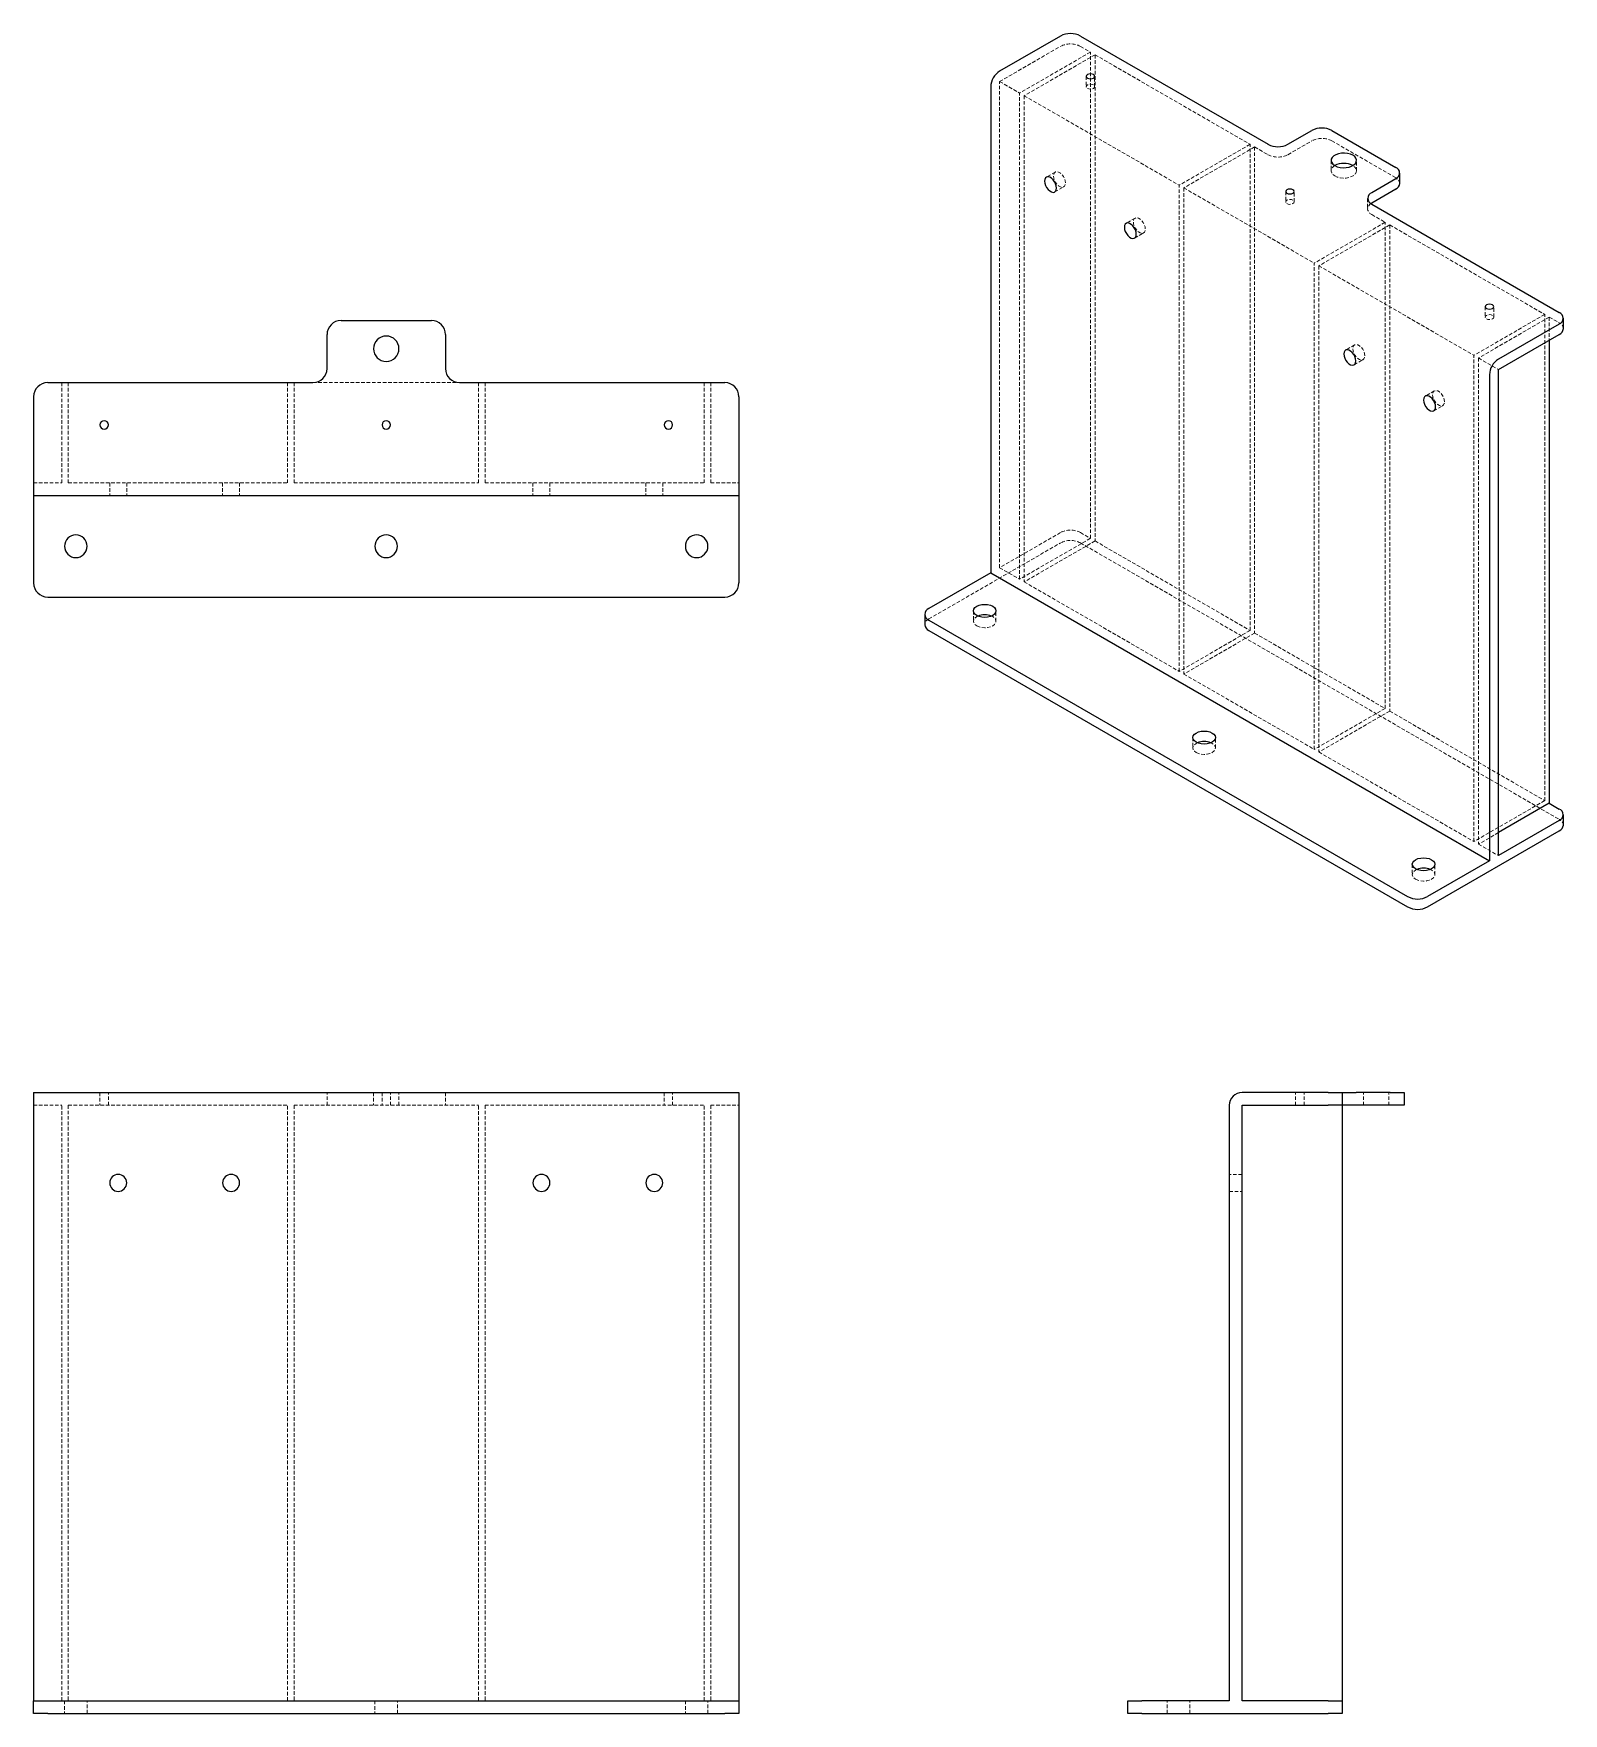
# Model space of a CAD drawing. Header units: millimetres. Extents: x 141 to 683, y -6 to 590.
import ezdxf

# ---------------------------------------------------------------- set-up
doc = ezdxf.new("R2010")
doc.units = ezdxf.units.MM
doc.linetypes.add('HIDDEN', pattern=[1.905, 1.27, -0.635])

msp = doc.modelspace()

# ---------------------------------------------------------------- linework, layer by layer
at = {"color": 7, "linetype": 'Continuous', "lineweight": 25}
for p, q in [((504.55, 588.71), (482.98, 576.26)), ((511.62, 588.71), (578.09, 550.33)), ((479.8, 570.74), (479.8, 398.45)), ((585.16, 550.33), (593.64, 555.23)), ((600.71, 555.23), (623.34, 542.17)), ((623.34, 538.09), (614.86, 533.19)), ((624.81, 536.45), (624.81, 540.13)), ((623.34, 534.41), (614.86, 529.52)), ((614.86, 529.52), (614.54, 529.31)), ((614.86, 529.11), (681.32, 490.74)), ((682.79, 485.02), (682.79, 488.7)), ((244.58, 470.88), (244.58, 482.88)), ((249.58, 487.88), (281.58, 487.88)), ((286.58, 482.88), (286.58, 470.88)), ((681.32, 486.65), (659.76, 474.2)), ((659.76, 470.53), (681.32, 482.98)), ((677.79, 480.94), (677.79, 316.81)), ((659.76, 298.24), (659.76, 470.53)), ((145.58, 465.88), (239.58, 465.88)), ((291.58, 465.88), (385.58, 465.88)), ((656.58, 468.69), (656.58, 296.4)), ((140.58, 460.88), (140.58, 430.38)), ((390.58, 460.88), (390.58, 430.38)), ((140.58, 430.38), (140.58, 425.88)), ((390.58, 430.38), (390.58, 425.88)), ((140.58, 425.88), (390.58, 425.88)), ((140.58, 425.88), (140.58, 394.88)), ((390.58, 425.88), (390.58, 394.88)), ((479.8, 398.45), (457.88, 385.8)), ((479.8, 398.45), (656.58, 296.4)), ((145.58, 389.88), (385.58, 389.88)), ((456.41, 383.76), (456.41, 380.08)), ((457.88, 381.72), (627.58, 283.75)), ((457.88, 378.04), (627.58, 280.07)), ((677.79, 316.81), (659.76, 306.4)), ((677.79, 316.81), (681.32, 314.77)), ((681.32, 310.69), (659.76, 298.24)), ((682.79, 309.06), (682.79, 312.73)), ((634.66, 280.07), (681.32, 307.02)), ((656.58, 296.4), (634.66, 283.75)), ((140.58, 214.27), (390.58, 214.27)), ((140.58, 214.27), (140.58, 209.77)), ((140.58, 209.77), (140.58, -1.23)), ((390.58, 214.27), (390.58, 209.77)), ((390.58, 209.77), (390.58, -1.23)), ((564.38, 209.77), (564.38, -1.23)), ((599.38, 214.27), (568.88, 214.27)), ((568.88, -1.23), (568.88, 209.77)), ((568.88, 209.77), (599.38, 209.77)), ((599.38, 214.27), (604.38, 214.27)), ((604.38, 209.77), (599.38, 209.77)), ((604.38, 214.27), (604.38, 209.77)), ((604.38, 214.27), (609.38, 214.27)), ((604.38, 209.77), (604.38, -1.23)), ((609.38, 209.77), (604.38, 209.77)), ((621.38, 214.27), (609.38, 214.27)), ((621.38, 209.77), (609.38, 209.77)), ((621.38, 214.27), (626.38, 214.27)), ((626.38, 209.77), (621.38, 209.77)), ((626.38, 214.27), (626.38, 209.77)), ((140.58, -5.73), (140.58, -1.23)), ((140.58, -1.23), (145.58, -1.23)), ((145.58, -5.73), (140.58, -5.73)), ((145.58, -1.23), (385.58, -1.23)), ((145.58, -5.73), (385.58, -5.73)), ((385.58, -1.23), (390.58, -1.23)), ((390.58, -5.73), (385.58, -5.73)), ((390.58, -1.23), (390.58, -5.73)), ((528.38, -5.73), (528.38, -1.23)), ((528.38, -1.23), (533.38, -1.23)), ((533.38, -5.73), (528.38, -5.73)), ((564.38, -1.23), (533.38, -1.23)), ((533.38, -5.73), (599.38, -5.73)), ((599.38, -1.23), (568.88, -1.23)), ((599.38, -1.23), (604.38, -1.23)), ((604.38, -5.73), (599.38, -5.73)), ((604.38, -1.23), (604.38, -5.73))]:
    msp.add_line(p, q, dxfattribs=at)
at = {"color": 7, "linetype": 'HIDDEN', "lineweight": 18}
for p, q in [((482.98, 572.58), (504.55, 585.03)), ((511.62, 585.03), (515.15, 582.99)), ((515.15, 582.99), (490.05, 568.5)), ((516.78, 582.05), (491.68, 567.56)), ((515.15, 410.7), (515.15, 582.99)), ((516.78, 582.05), (571.72, 550.33)), ((516.78, 582.05), (516.78, 409.76)), ((482.98, 572.58), (490.05, 568.5)), ((482.98, 400.29), (482.98, 572.58)), ((513.65, 574.42), (513.65, 570.74)), ((516.65, 570.74), (516.65, 574.42)), ((490.05, 396.21), (490.05, 568.5)), ((491.68, 567.56), (546.62, 535.84)), ((491.68, 567.56), (491.68, 395.27)), ((571.72, 550.33), (546.62, 535.84)), ((573.35, 549.39), (548.25, 534.9)), ((571.72, 378.04), (571.72, 550.33)), ((573.35, 549.39), (578.09, 546.66)), ((573.35, 549.39), (573.35, 377.1)), ((585.16, 546.66), (593.64, 551.56)), ((600.71, 551.56), (623.34, 538.5)), ((600.46, 544.62), (600.46, 540.95)), ((609.46, 540.95), (609.46, 544.62)), ((502.69, 540.48), (499.51, 538.64)), ((546.62, 363.55), (546.62, 535.84)), ((502.51, 533.44), (505.69, 535.28)), ((548.25, 534.9), (594.49, 508.21)), ((548.25, 534.9), (548.25, 362.61)), ((584.37, 533.6), (584.37, 529.92)), ((587.37, 529.92), (587.37, 533.6)), ((613.39, 531.15), (613.39, 527.47)), ((530.98, 524.15), (527.8, 522.31)), ((614.86, 525.43), (619.59, 522.7)), ((530.8, 517.12), (533.98, 518.95)), ((619.59, 522.7), (594.49, 508.21)), ((621.22, 521.76), (596.12, 507.27)), ((619.59, 350.41), (619.59, 522.7)), ((621.22, 521.76), (676.16, 490.04)), ((621.22, 521.76), (621.22, 349.47)), ((594.49, 335.92), (594.49, 508.21)), ((596.12, 507.27), (651.06, 475.55)), ((596.12, 507.27), (596.12, 334.98)), ((676.16, 490.04), (651.06, 475.55)), ((677.79, 489.1), (652.69, 474.61)), ((655.08, 492.78), (655.08, 489.1)), ((658.08, 489.1), (658.08, 492.78)), ((676.16, 317.75), (676.16, 490.04)), ((677.79, 489.1), (677.79, 480.94)), ((677.79, 489.1), (681.32, 487.06)), ((608.76, 479.25), (605.58, 477.41)), ((608.58, 472.21), (611.76, 474.05)), ((651.06, 303.26), (651.06, 475.55)), ((652.69, 474.61), (659.76, 470.53)), ((652.69, 474.61), (652.69, 302.32)), ((150.58, 465.88), (150.58, 430.38)), ((152.88, 465.88), (152.88, 430.38)), ((230.58, 465.88), (230.58, 430.38)), ((232.88, 465.88), (232.88, 430.38)), ((239.58, 465.88), (291.58, 465.88)), ((298.28, 465.88), (298.28, 430.38)), ((300.58, 465.88), (300.58, 430.38)), ((378.28, 465.88), (378.28, 430.38)), ((380.58, 465.88), (380.58, 430.38)), ((637.04, 462.92), (633.86, 461.08)), ((636.86, 455.89), (640.04, 457.72)), ((140.58, 430.38), (150.58, 430.38)), ((152.88, 430.38), (230.58, 430.38)), ((167.58, 430.38), (167.58, 425.88)), ((173.58, 430.38), (173.58, 425.88)), ((207.58, 430.38), (207.58, 425.88)), ((213.58, 430.38), (213.58, 425.88)), ((232.88, 430.38), (298.28, 430.38)), ((300.58, 430.38), (378.28, 430.38)), ((317.58, 430.38), (317.58, 425.88)), ((323.58, 430.38), (323.58, 425.88)), ((357.58, 430.38), (357.58, 425.88)), ((363.58, 430.38), (363.58, 425.88)), ((380.58, 430.38), (390.58, 430.38)), ((504.55, 412.74), (482.98, 400.29)), ((511.62, 412.74), (515.15, 410.7)), ((457.88, 382.13), (504.55, 409.07)), ((515.15, 410.7), (490.05, 396.21)), ((516.78, 409.76), (491.68, 395.27)), ((511.62, 409.07), (681.32, 311.1)), ((516.78, 409.76), (571.72, 378.04)), ((482.98, 400.29), (490.05, 396.21)), ((491.68, 395.27), (546.62, 363.55)), ((473.68, 384.98), (473.68, 381.31)), ((480.51, 382.94), (480.1, 383.15)), ((481.68, 381.31), (481.68, 384.98)), ((571.72, 378.04), (546.62, 363.55)), ((573.35, 377.1), (548.25, 362.61)), ((573.35, 377.1), (619.59, 350.41)), ((548.25, 362.61), (594.49, 335.92)), ((619.59, 350.41), (594.49, 335.92)), ((621.22, 349.47), (596.12, 334.98)), ((621.22, 349.47), (676.16, 317.75)), ((551.46, 340.08), (551.46, 336.41)), ((559.46, 336.41), (559.46, 340.08)), ((558.29, 338.04), (557.88, 338.24)), ((596.12, 334.98), (651.06, 303.26)), ((676.16, 317.75), (651.06, 303.26)), ((659.76, 306.4), (652.69, 302.32)), ((652.69, 302.32), (659.76, 298.24)), ((629.24, 295.18), (629.24, 291.5)), ((636.07, 293.14), (635.66, 293.34)), ((637.24, 291.5), (637.24, 295.18)), ((140.58, 209.77), (150.58, 209.77)), ((150.58, -1.23), (150.58, 209.77)), ((152.88, 209.77), (230.58, 209.77)), ((152.88, 209.77), (152.88, -1.23)), ((164.08, 214.27), (164.08, 209.77)), ((167.08, 209.77), (167.08, 214.27)), ((230.58, -1.23), (230.58, 209.77)), ((232.88, 209.77), (298.28, 209.77)), ((232.88, 209.77), (232.88, -1.23)), ((244.58, 209.77), (244.58, 214.27)), ((261.08, 214.27), (261.08, 209.77)), ((264.08, 214.27), (264.08, 209.77)), ((267.08, 209.77), (267.08, 214.27)), ((270.08, 209.77), (270.08, 214.27)), ((286.58, 214.27), (286.58, 209.77)), ((298.28, -1.23), (298.28, 209.77)), ((300.58, 209.77), (378.28, 209.77)), ((300.58, 209.77), (300.58, -1.23)), ((364.08, 214.27), (364.08, 209.77)), ((367.08, 209.77), (367.08, 214.27)), ((378.28, -1.23), (378.28, 209.77)), ((380.58, 209.77), (390.58, 209.77)), ((380.58, 209.77), (380.58, -1.23)), ((587.88, 209.77), (587.88, 214.27)), ((590.88, 209.77), (590.88, 214.27)), ((611.88, 209.77), (611.88, 214.27)), ((620.88, 209.77), (620.88, 214.27)), ((568.88, 185.27), (564.38, 185.27)), ((564.38, 179.27), (568.88, 179.27)), ((151.58, -1.23), (151.58, -5.73)), ((159.58, -5.73), (159.58, -1.23)), ((261.58, -1.23), (261.58, -5.73)), ((269.58, -5.73), (269.58, -1.23)), ((371.58, -1.23), (371.58, -5.73)), ((379.58, -5.73), (379.58, -1.23)), ((542.38, -5.73), (542.38, -1.23)), ((550.38, -5.73), (550.38, -1.23))]:
    msp.add_line(p, q, dxfattribs=at)
at = {"color": 7, "linetype": 'Continuous', "lineweight": 25, "flags": 128}
for points in [[(516.22, 575.03), (515.73, 575.22), (515.15, 575.28), (514.58, 575.22), (514.09, 575.03), (513.77, 574.75), (513.65, 574.42), (513.77, 574.09), (514.09, 573.81)], [(514.09, 573.81), (514.58, 573.62), (515.15, 573.55), (515.73, 573.62), (516.22, 573.81), (516.54, 574.09), (516.65, 574.42), (516.54, 574.75), (516.22, 575.03)], [(608.14, 546.46), (607.29, 546.84), (606.3, 547.1), (605.23, 547.21), (604.15, 547.17), (603.11, 546.99), (602.18, 546.66), (601.41, 546.22), (600.85, 545.69), (600.53, 545.09), (600.47, 544.46), (600.66, 543.85), (601.11, 543.28), (601.78, 542.78)], [(601.78, 542.78), (602.63, 542.4), (603.62, 542.14), (604.69, 542.03), (605.77, 542.06), (606.8, 542.25), (607.73, 542.57), (608.5, 543.02), (609.06, 543.55), (609.38, 544.15), (609.45, 544.78), (609.25, 545.39), (608.81, 545.96), (608.14, 546.46)], [(503.13, 534.82), (503.05, 535.56), (502.8, 536.34), (502.4, 537.09), (501.89, 537.76), (501.31, 538.29), (500.71, 538.64), (500.13, 538.78), (499.62, 538.7), (499.23, 538.4), (498.98, 537.91), (498.89, 537.27)], [(498.89, 537.27), (498.98, 536.53), (499.23, 535.75), (499.62, 534.99), (500.13, 534.32), (500.71, 533.79), (501.31, 533.44), (501.89, 533.31), (502.4, 533.39), (502.8, 533.69), (503.05, 534.18), (503.13, 534.82)], [(586.93, 534.21), (586.44, 534.4), (585.87, 534.46), (585.29, 534.4), (584.8, 534.21), (584.48, 533.93), (584.37, 533.6), (584.48, 533.27), (584.8, 532.99)], [(584.8, 532.99), (585.29, 532.8), (585.87, 532.73), (586.44, 532.8), (586.93, 532.99), (587.25, 533.27), (587.37, 533.6), (587.25, 533.93), (586.93, 534.21)], [(531.42, 518.49), (531.33, 519.23), (531.08, 520.01), (530.69, 520.76), (530.18, 521.43), (529.6, 521.97), (528.99, 522.31), (528.42, 522.45), (527.91, 522.37), (527.51, 522.07), (527.26, 521.58), (527.18, 520.94)], [(527.18, 520.94), (527.26, 520.2), (527.51, 519.42), (527.91, 518.67), (528.42, 518), (528.99, 517.46), (529.6, 517.12), (530.18, 516.98), (530.69, 517.06), (531.08, 517.36), (531.33, 517.85), (531.42, 518.49)], [(657.64, 493.39), (657.15, 493.58), (656.58, 493.64), (656, 493.58), (655.52, 493.39), (655.19, 493.11), (655.08, 492.78), (655.19, 492.45), (655.52, 492.17)], [(655.52, 492.17), (656, 491.98), (656.58, 491.91), (657.15, 491.98), (657.64, 492.17), (657.96, 492.45), (658.08, 492.78), (657.96, 493.11), (657.64, 493.39)], [(609.2, 473.59), (609.11, 474.33), (608.86, 475.11), (608.47, 475.86), (607.96, 476.53), (607.38, 477.06), (606.78, 477.41), (606.2, 477.55), (605.69, 477.47), (605.29, 477.17), (605.04, 476.68), (604.96, 476.04)], [(604.96, 476.04), (605.04, 475.3), (605.29, 474.52), (605.69, 473.76), (606.2, 473.09), (606.78, 472.56), (607.38, 472.21), (607.96, 472.08), (608.47, 472.16), (608.86, 472.46), (609.11, 472.95), (609.2, 473.59)], [(637.48, 457.26), (637.4, 458), (637.15, 458.78), (636.75, 459.53), (636.24, 460.2), (635.66, 460.73), (635.06, 461.08), (634.48, 461.22), (633.97, 461.14), (633.58, 460.84), (633.33, 460.35), (633.24, 459.71)], [(633.24, 459.71), (633.33, 458.97), (633.58, 458.19), (633.97, 457.43), (634.48, 456.76), (635.06, 456.23), (635.66, 455.89), (636.24, 455.75), (636.75, 455.83), (637.15, 456.13), (637.4, 456.62), (637.48, 457.26)], [(474.85, 383.35), (474.21, 383.83), (473.81, 384.39), (473.68, 384.98), (473.81, 385.58), (474.21, 386.14), (474.85, 386.62), (475.68, 386.98), (476.64, 387.21), (477.68, 387.29), (478.71, 387.21), (479.68, 386.98), (480.51, 386.62)], [(480.51, 386.62), (481.14, 386.14), (481.54, 385.58), (481.68, 384.98), (481.54, 384.39), (481.14, 383.83), (480.51, 383.35), (479.68, 382.98), (478.71, 382.75), (477.68, 382.67), (476.64, 382.75), (475.68, 382.98), (474.85, 383.35)], [(552.63, 338.45), (552, 338.93), (551.6, 339.48), (551.46, 340.08), (551.6, 340.68), (552, 341.24), (552.63, 341.71), (553.46, 342.08), (554.42, 342.31), (555.46, 342.39), (556.49, 342.31), (557.46, 342.08), (558.29, 341.71)], [(558.29, 341.71), (558.92, 341.24), (559.32, 340.68), (559.46, 340.08), (559.32, 339.48), (558.92, 338.93), (558.29, 338.45), (557.46, 338.08), (556.49, 337.85), (555.46, 337.77), (554.42, 337.85), (553.46, 338.08), (552.63, 338.45)], [(630.41, 293.55), (629.78, 294.02), (629.38, 294.58), (629.24, 295.18), (629.38, 295.78), (629.78, 296.33), (630.41, 296.81), (631.24, 297.18), (632.21, 297.41), (633.24, 297.49), (634.28, 297.41), (635.24, 297.18), (636.07, 296.81)], [(636.07, 296.81), (636.71, 296.33), (637.11, 295.78), (637.24, 295.18), (637.11, 294.58), (636.71, 294.02), (636.07, 293.55), (635.24, 293.18), (634.28, 292.95), (633.24, 292.87), (632.21, 292.95), (631.24, 293.18), (630.41, 293.55)]]:
    msp.add_lwpolyline(points, dxfattribs=at)
at = {"color": 7, "linetype": 'HIDDEN', "lineweight": 18, "flags": 128}
for points in [[(516.22, 571.36), (515.73, 571.54), (515.15, 571.61), (514.58, 571.54), (514.09, 571.36), (513.77, 571.08), (513.65, 570.74), (513.77, 570.41), (514.09, 570.13)], [(514.09, 570.13), (514.58, 569.94), (515.15, 569.88), (515.73, 569.94), (516.22, 570.13), (516.54, 570.41), (516.65, 570.74), (516.54, 571.08), (516.22, 571.36)], [(601.78, 542.78), (601.41, 542.55), (600.85, 542.01), (600.53, 541.41), (600.47, 540.79), (600.66, 540.17), (601.11, 539.6), (601.78, 539.11)], [(601.78, 539.11), (602.63, 538.72), (603.62, 538.46), (604.69, 538.35), (605.77, 538.39), (606.8, 538.58), (607.73, 538.9), (608.5, 539.34), (609.06, 539.88), (609.38, 540.48), (609.45, 541.1), (609.25, 541.72), (608.81, 542.29), (608.14, 542.78)], [(506.32, 536.66), (506.23, 537.39), (505.98, 538.17), (505.58, 538.93), (505.08, 539.6), (504.5, 540.13), (503.89, 540.48), (503.31, 540.62), (502.81, 540.53), (502.41, 540.23), (502.16, 539.74), (502.07, 539.1)], [(502.07, 539.1), (502.16, 538.36), (502.41, 537.59), (502.81, 536.83), (503.31, 536.16), (503.89, 535.63), (504.5, 535.28), (505.08, 535.14), (505.58, 535.23), (505.98, 535.53), (506.23, 536.01), (506.32, 536.66)], [(586.93, 530.54), (586.44, 530.72), (585.87, 530.79), (585.29, 530.72), (584.8, 530.54), (584.48, 530.25), (584.37, 529.92), (584.48, 529.59), (584.8, 529.31)], [(584.8, 529.31), (585.29, 529.12), (585.87, 529.06), (586.44, 529.12), (586.93, 529.31), (587.25, 529.59), (587.37, 529.92), (587.25, 530.25), (586.93, 530.54)], [(534.6, 520.33), (534.51, 521.07), (534.26, 521.85), (533.87, 522.6), (533.36, 523.27), (532.78, 523.8), (532.18, 524.15), (531.6, 524.29), (531.09, 524.2), (530.69, 523.91), (530.44, 523.42), (530.36, 522.78)], [(614.54, 529.31), (614.23, 529.08), (613.77, 528.58), (613.49, 528.04), (613.39, 527.47), (613.49, 526.91), (613.77, 526.37), (614.23, 525.87), (614.86, 525.43)], [(530.36, 522.78), (530.44, 522.04), (530.69, 521.26), (531.09, 520.5), (531.6, 519.83), (532.18, 519.3), (532.78, 518.95), (533.36, 518.81), (533.87, 518.9), (534.26, 519.2), (534.51, 519.69), (534.6, 520.33)], [(657.64, 489.72), (657.15, 489.9), (656.58, 489.97), (656, 489.9), (655.52, 489.72), (655.19, 489.43), (655.08, 489.1), (655.19, 488.77), (655.52, 488.49)], [(655.52, 488.49), (656, 488.3), (656.58, 488.24), (657.15, 488.3), (657.64, 488.49), (657.96, 488.77), (658.08, 489.1), (657.96, 489.43), (657.64, 489.72)], [(612.38, 475.42), (612.3, 476.16), (612.05, 476.94), (611.65, 477.7), (611.14, 478.37), (610.56, 478.9), (609.96, 479.25), (609.38, 479.39), (608.87, 479.3), (608.48, 479), (608.23, 478.51), (608.14, 477.87)], [(608.14, 477.87), (608.23, 477.13), (608.48, 476.36), (608.87, 475.6), (609.38, 474.93), (609.96, 474.4), (610.56, 474.05), (611.14, 473.91), (611.65, 474), (612.05, 474.29), (612.3, 474.78), (612.38, 475.42)], [(640.67, 459.1), (640.58, 459.84), (640.33, 460.62), (639.93, 461.37), (639.43, 462.04), (638.85, 462.57), (638.24, 462.92), (637.66, 463.06), (637.16, 462.97), (636.76, 462.68), (636.51, 462.19), (636.42, 461.55)], [(636.42, 461.55), (636.51, 460.81), (636.76, 460.03), (637.16, 459.27), (637.66, 458.6), (638.24, 458.07), (638.85, 457.72), (639.43, 457.58), (639.93, 457.67), (640.33, 457.97), (640.58, 458.46), (640.67, 459.1)], [(475.25, 383.15), (474.85, 382.94), (474.21, 382.46), (473.81, 381.91), (473.68, 381.31), (473.81, 380.71), (474.21, 380.15), (474.85, 379.68)], [(474.85, 379.68), (475.68, 379.31), (476.64, 379.08), (477.68, 379), (478.71, 379.08), (479.68, 379.31), (480.51, 379.68), (481.14, 380.15), (481.54, 380.71), (481.68, 381.31), (481.54, 381.91), (481.14, 382.46), (480.51, 382.94)], [(553.04, 338.24), (552.63, 338.04), (552, 337.56), (551.6, 337), (551.46, 336.41), (551.6, 335.81), (552, 335.25), (552.63, 334.77)], [(552.63, 334.77), (553.46, 334.41), (554.42, 334.18), (555.46, 334.1), (556.49, 334.18), (557.46, 334.41), (558.29, 334.77), (558.92, 335.25), (559.32, 335.81), (559.46, 336.41), (559.32, 337), (558.92, 337.56), (558.29, 338.04)], [(630.82, 293.34), (630.41, 293.14), (629.78, 292.66), (629.38, 292.1), (629.24, 291.5), (629.38, 290.91), (629.78, 290.35), (630.41, 289.87)], [(630.41, 289.87), (631.24, 289.5), (632.21, 289.27), (633.24, 289.19), (634.28, 289.27), (635.24, 289.5), (636.07, 289.87), (636.71, 290.35), (637.11, 290.91), (637.24, 291.5), (637.11, 292.1), (636.71, 292.66), (636.07, 293.14)]]:
    msp.add_lwpolyline(points, dxfattribs=at)
at = {"color": 7, "linetype": 'Continuous', "lineweight": 25}
for centre, radius, start, end in [((508.08, 581.88), 7.69, 62.60967, 117.39033), ((486.71, 570.43), 6.92, 122.60548, 177.39452), ((597.18, 548.41), 7.69, 62.60967, 117.39033), ((581.62, 557.16), 7.69, 242.60967, 297.39033), ((604.96, 536.75), 6.82, 62.20115, 117.79347), ((622.57, 540.13), 2.18, 290.78342, 69.21658), ((622.3, 536.7), 2.51, 294.37466, 354.3052), ((615.63, 531.15), 2.18, 110.78342, 249.21658), ((680.55, 488.7), 2.18, 290.78342, 69.21658), ((249.58, 482.88), 5, 90, 180), ((265.58, 477.88), 4.5, 90, 270), ((265.58, 477.88), 4.5, 270, 90), ((281.58, 482.88), 5, 0, 90), ((680.29, 485.27), 2.51, 294.37466, 354.3052), ((239.58, 470.88), 5, 270, 0), ((291.58, 470.88), 5, 180, 270), ((663.48, 468.38), 6.92, 122.60548, 177.39452), ((145.58, 460.88), 5, 90, 180), ((385.58, 460.88), 5, 0, 90), ((165.58, 450.88), 1.5, 90, 270), ((165.58, 450.88), 1.5, 270, 90), ((265.58, 450.88), 1.5, 90, 270), ((265.58, 450.88), 1.5, 270, 90), ((365.58, 450.88), 1.5, 90, 270), ((365.58, 450.88), 1.5, 270, 90), ((155.58, 407.88), 4, 90, 270), ((155.58, 407.88), 4, 270, 90), ((265.58, 407.88), 4, 90, 270), ((265.58, 407.88), 4, 270, 90), ((375.58, 407.88), 4, 90, 270), ((375.58, 407.88), 4, 270, 90), ((145.58, 394.88), 5, 180, 270), ((385.58, 394.88), 5, 270, 0), ((458.65, 383.76), 2.18, 110.78342, 249.21658), ((477.68, 377.37), 6.27, 67.25013, 112.74987), ((458.92, 380.33), 2.51, 185.6948, 245.62534), ((555.46, 332.46), 6.27, 67.25013, 112.74987), ((680.55, 312.73), 2.18, 290.78342, 69.21658), ((680.29, 309.31), 2.51, 294.37466, 354.3052), ((633.24, 287.56), 6.27, 67.25013, 112.74987), ((631.12, 290.57), 7.69, 242.60967, 297.39033), ((631.12, 286.9), 7.69, 242.60967, 297.39033), ((568.88, 209.77), 4.5, 90, 180), ((170.58, 182.27), 3, 0, 180), ((210.58, 182.27), 3, 0, 180), ((320.58, 182.27), 3, 0, 180), ((360.58, 182.27), 3, 0, 180), ((170.58, 182.27), 3, 180, 0), ((210.58, 182.27), 3, 180, 0), ((320.58, 182.27), 3, 180, 0), ((360.58, 182.27), 3, 180, 0)]:
    msp.add_arc(centre, radius, start, end, dxfattribs=at)
at = {"color": 7, "linetype": 'HIDDEN', "lineweight": 18}
for centre, radius, start, end in [((508.08, 578.21), 7.69, 62.60967, 117.39033), ((597.18, 544.73), 7.69, 62.60967, 117.39033), ((581.62, 553.48), 7.69, 242.60967, 297.39033), ((622.3, 536.21), 2.51, 5.6948, 65.62534), ((680.29, 484.77), 2.51, 5.6948, 65.62534), ((508.08, 405.92), 7.69, 62.60967, 117.39033), ((508.08, 402.24), 7.69, 62.60967, 117.39033), ((458.92, 379.83), 2.51, 114.37466, 174.3052), ((680.29, 308.81), 2.51, 5.6948, 65.62534)]:
    msp.add_arc(centre, radius, start, end, dxfattribs=at)

doc.saveas('drawing.dxf')
